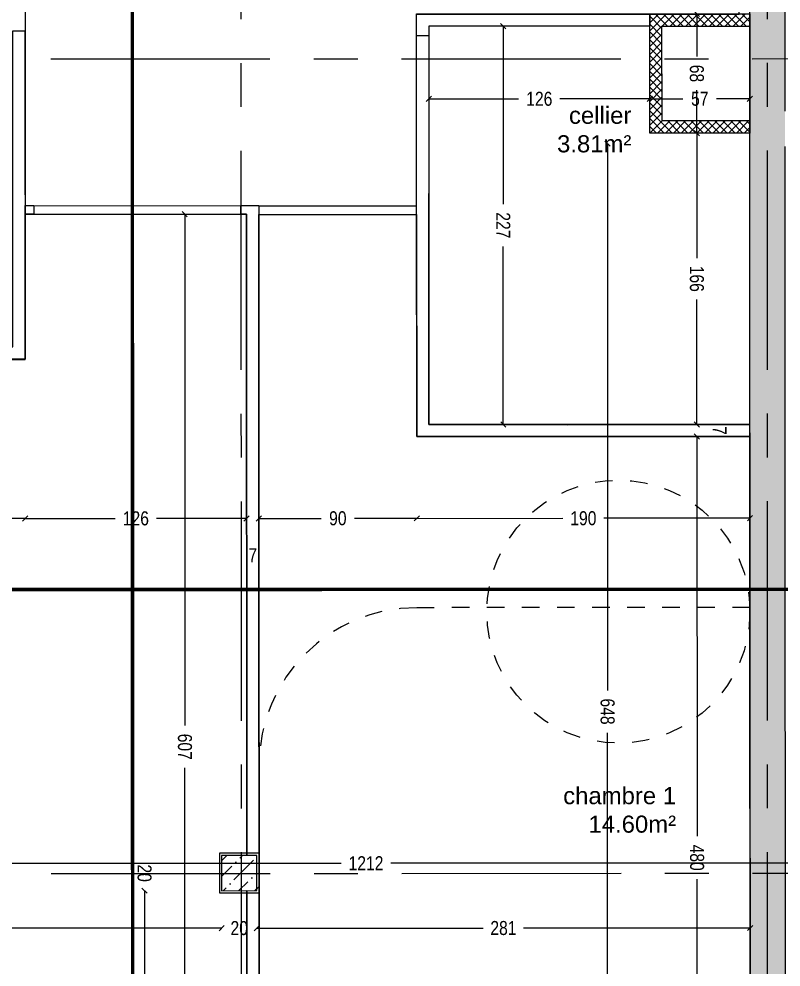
# Model space of a CAD drawing. Header units: millimetres. Extents: x -11.2 to 20.6, y -11.4 to 6.8.
# Drawn here: x -4.27 to 0.08, y -5.18 to 0.23 of the extents above; entities that cross this region are included whole.
import ezdxf

# ---------------------------------------------------------------- set-up
doc = ezdxf.new("R2010")
doc.units = ezdxf.units.MM
doc.linetypes.add('AXESx2', pattern=[4, 2.5, -0.5, 0.5, -0.5])
doc.linetypes.add('INTERROMPU', pattern=[0.75, 0.5, -0.25])
doc.layers.get('Defpoints').update_dxf_attribs({"color": 1})
for name, color, linetype in [('01_AH_Coupes', 195, 'AXESx2'), ("02_AH_Files d'axes", 147, 'AXESx2'), ('02_AH_Structure Béton', 10, 'Continuous'), ('02_AH_Structure Béton_H', 11, 'Continuous'), ('04_AH_Cloisons', 150, 'Continuous'), ('04_AH_Cloisons_H', 153, 'Continuous'), ('07_AH_Côtes 50e', 7, 'Continuous'), ('07_AH_Perso-Symboles-...', 8, 'Continuous'), ('07_AH_Textes 50e', 7, 'Continuous')]:
    doc.layers.add(name, color=color, linetype=linetype)
doc.layers.add('07_AH_SHAB', color=130, linetype='Continuous', plot=False)
doc.styles.add('ARIAL', font='arial.ttf', dxfattribs={"width": 0.8})
doc.styles.add('Texte 50', font='arial.ttf', dxfattribs={"height": 0.075})
doc.dimstyles.new('B+B_50', dxfattribs={"dimscale": 0, "dimtxt": 0.08, "dimasz": 0.03, "dimexe": 0.015, "dimexo": 0.03, "dimgap": 0.05, "dimtad": 0, "dimdec": 0, "dimlfac": 100, "dimdsep": 46, "dimtxsty": 'ARIAL', "dimblk": 'OBLIQUE', "dimcen": 0, "dimse1": 1, "dimse2": 1, "dimadec": 0, "dimazin": 0, "dimtp": 5, "dimtm": 2, "dimtfac": 1, "dimtdec": 0, "dimtofl": 0, "dimtmove": 2, "dimatfit": 3, "dimldrblk": 'OBLIQUE', "dimfxl": 1, "dimtolj": 1, "dimarcsym": 0})
pattern_1 = [(45.0186991, (-4278.322744, -90.391835), (0.03363566, 0.1234895056), [0.15875, -0.03175, 0, -0.03175])]

# ---------------------------------------------------------------- blocks, each defined once
blk = doc.blocks.new('_Oblique')
at = {"color": 0, "linetype": 'ByBlock', "lineweight": -2}
blk.add_line((-0.5, -0.5), (0.5, 0.5), dxfattribs=at)
blk = doc.blocks.new('*D349')
at = {"layer": '07_AH_Côtes 50e', "color": 0, "lineweight": -2, "transparency": 16777216}
for p, q in [((-0.7974, -7.8746), (0.0357, -7.8743)), ((1.104, -7.874), (0.2709, -7.8742))]:
    blk.add_line(p, q, dxfattribs=at)
at = {"layer": 'Defpoints', "color": 0, "transparency": 16777216}
for p in [(1.0999, 4.6462), (-0.7975, -7.4395), (1.104, -7.874)]:
    blk.add_point(p, dxfattribs=at)
at = {"layer": '07_AH_Côtes 50e', "color": 0, "lineweight": -2, "transparency": 16777216, "xscale": 0.03, "yscale": 0.03, "zscale": 0.03}
for p, rotation in [((-0.7974, -7.8746), 180.0186991388701), ((1.104, -7.874), 0.01869913887016166)]:
    blk.add_blockref('_Oblique', p, dxfattribs=dict(at, rotation=rotation))
at = {"layer": '07_AH_Côtes 50e', "color": 0, "transparency": 16777216, "insert": (0.1533, -7.8743), "char_height": 0.08, "attachment_point": 5, "rotation": 0.0187, "style": 'ARIAL'}
blk.add_mtext('\\A1;190', dxfattribs=at)
blk = doc.blocks.new('*D496')
at = {"layer": '07_AH_Côtes 50e', "color": 0, "lineweight": -2, "transparency": 16777216}
for p, q in [((-0.9122, -0.4847), (-0.9112, -3.602)), ((-0.9101, -6.9612), (-0.9111, -3.8439))]:
    blk.add_line(p, q, dxfattribs=at)
at = {"layer": 'Defpoints', "color": 0, "transparency": 16777216}
for p in [(8.6015, -0.4815), (-0.9101, -6.9612), (-0.0977, -6.9609)]:
    blk.add_point(p, dxfattribs=at)
at = {"layer": '07_AH_Côtes 50e', "color": 0, "lineweight": -2, "transparency": 16777216, "xscale": 0.03, "yscale": 0.03, "zscale": 0.03}
for p, rotation in [((-0.9122, -0.4847), 90.01869913888217), ((-0.9101, -6.9612), 270.0186991388822)]:
    blk.add_blockref('_Oblique', p, dxfattribs=dict(at, rotation=rotation))
at = {"layer": '07_AH_Côtes 50e', "color": 0, "transparency": 16777216, "insert": (-0.9112, -3.7229), "char_height": 0.08, "attachment_point": 5, "rotation": 270.0187, "style": 'ARIAL'}
blk.add_mtext('\\A1;648', dxfattribs=at)
blk = doc.blocks.new('*D516')
at = {"layer": '07_AH_Côtes 50e', "color": 0, "lineweight": -2, "transparency": 16777216}
for p, q in [((-8.3484, -4.5895), (-2.4307, -4.5876)), ((3.7713, -4.5856), (-2.1463, -4.5875))]:
    blk.add_line(p, q, dxfattribs=at)
at = {"layer": 'Defpoints', "color": 0, "transparency": 16777216}
for p in [(3.7713, -4.5856), (-8.3483, -4.9096), (3.7714, -4.9057)]:
    blk.add_point(p, dxfattribs=at)
at = {"layer": '07_AH_Côtes 50e', "color": 0, "lineweight": -2, "transparency": 16777216, "xscale": 0.03, "yscale": 0.03, "zscale": 0.03}
for p, rotation in [((-8.3484, -4.5895), 180.0186991388701), ((3.7713, -4.5856), 0.01869913887016166)]:
    blk.add_blockref('_Oblique', p, dxfattribs=dict(at, rotation=rotation))
at = {"layer": '07_AH_Côtes 50e', "color": 0, "transparency": 16777216, "insert": (-2.2885, -4.5876), "char_height": 0.08, "attachment_point": 5, "rotation": 0.0187, "style": 'ARIAL'}
blk.add_mtext('\\A1;1212', dxfattribs=at)
blk = doc.blocks.new('*D435')
at = {"layer": '07_AH_Côtes 50e', "color": 0, "lineweight": -2, "transparency": 16777216}
for p, q in [((-0.6707, -0.229), (-0.4812, -0.2289)), ((-0.0999, -0.2288), (-0.2895, -0.2288))]:
    blk.add_line(p, q, dxfattribs=at)
at = {"layer": 'Defpoints', "color": 0, "transparency": 16777216}
for p in [(-0.6707, -0.229), (-0.6707, -0.4244), (-0.0999, -0.4242)]:
    blk.add_point(p, dxfattribs=at)
at = {"layer": '07_AH_Côtes 50e', "color": 0, "lineweight": -2, "transparency": 16777216, "xscale": 0.03, "yscale": 0.03, "zscale": 0.03}
for p, rotation in [((-0.6707, -0.229), 180.0186991388701), ((-0.0999, -0.2288), 0.01869913887019514)]:
    blk.add_blockref('_Oblique', p, dxfattribs=dict(at, rotation=rotation))
at = {"layer": '07_AH_Côtes 50e', "color": 0, "transparency": 16777216, "insert": (-0.3853, -0.2289), "char_height": 0.08, "attachment_point": 5, "rotation": 0.0187, "style": 'ARIAL'}
blk.add_mtext('\\A1;57', dxfattribs=at)
blk = doc.blocks.new('*D436')
at = {"layer": '07_AH_Côtes 50e', "color": 0, "lineweight": -2, "transparency": 16777216}
for p, q in [((-1.93, -0.2294), (-1.4181, -0.2292)), ((-0.6707, -0.229), (-1.1827, -0.2291))]:
    blk.add_line(p, q, dxfattribs=at)
at = {"layer": 'Defpoints', "color": 0, "transparency": 16777216}
for p in [(-1.9302, 0.1851), (-1.93, -0.2294), (-0.6707, -0.4244)]:
    blk.add_point(p, dxfattribs=at)
at = {"layer": '07_AH_Côtes 50e', "color": 0, "lineweight": -2, "transparency": 16777216, "xscale": 0.03, "yscale": 0.03, "zscale": 0.03}
for p, rotation in [((-1.93, -0.2294), 180.0186991388701), ((-0.6707, -0.229), 0.01869913887019514)]:
    blk.add_blockref('_Oblique', p, dxfattribs=dict(at, rotation=rotation))
at = {"layer": '07_AH_Côtes 50e', "color": 0, "transparency": 16777216, "insert": (-1.3004, -0.2292), "char_height": 0.08, "attachment_point": 5, "rotation": 0.0187, "style": 'ARIAL'}
blk.add_mtext('\\A1;126', dxfattribs=at)
blk = doc.blocks.new('*D437')
at = {"layer": '07_AH_Côtes 50e', "color": 0, "lineweight": -2, "transparency": 16777216}
for p, q in [((-1.9991, -2.6213), (-1.1667, -2.621)), ((-0.0991, -2.6207), (-0.9316, -2.6209))]:
    blk.add_line(p, q, dxfattribs=at)
at = {"layer": 'Defpoints', "color": 0, "transparency": 16777216}
for p in [(-1.9993, -2.1552), (-0.0993, -2.1544), (-1.9991, -2.6213)]:
    blk.add_point(p, dxfattribs=at)
at = {"layer": '07_AH_Côtes 50e', "color": 0, "lineweight": -2, "transparency": 16777216, "xscale": 0.03, "yscale": 0.03, "zscale": 0.03}
for p, rotation in [((-1.9991, -2.6213), 180.0186991388701), ((-0.0991, -2.6207), 0.01869913887019514)]:
    blk.add_blockref('_Oblique', p, dxfattribs=dict(at, rotation=rotation))
at = {"layer": '07_AH_Côtes 50e', "color": 0, "transparency": 16777216, "insert": (-1.0491, -2.621), "char_height": 0.08, "attachment_point": 5, "rotation": 0.0187, "style": 'ARIAL'}
blk.add_mtext('\\A1;190', dxfattribs=at)
blk = doc.blocks.new('*D438')
at = {"layer": '07_AH_Côtes 50e', "color": 0, "lineweight": -2, "transparency": 16777216}
for p, q in [((-2.8991, -2.6216), (-2.5449, -2.6215)), ((-1.9991, -2.6213), (-2.3534, -2.6214))]:
    blk.add_line(p, q, dxfattribs=at)
at = {"layer": 'Defpoints', "color": 0, "transparency": 16777216}
for p in [(-2.8994, -1.9699), (-1.9993, -2.1552), (-2.8991, -2.6216)]:
    blk.add_point(p, dxfattribs=at)
at = {"layer": '07_AH_Côtes 50e', "color": 0, "lineweight": -2, "transparency": 16777216, "xscale": 0.03, "yscale": 0.03, "zscale": 0.03}
for p, rotation in [((-2.8991, -2.6216), 180.0186991388701), ((-1.9991, -2.6213), 0.01869913887019514)]:
    blk.add_blockref('_Oblique', p, dxfattribs=dict(at, rotation=rotation))
at = {"layer": '07_AH_Côtes 50e', "color": 0, "transparency": 16777216, "insert": (-2.4491, -2.6214), "char_height": 0.08, "attachment_point": 5, "rotation": 0.0187, "style": 'ARIAL'}
blk.add_mtext('\\A1;90', dxfattribs=at)
blk = doc.blocks.new('*D439')
at = {"layer": 'Defpoints', "color": 0, "transparency": 16777216}
for p in [(-2.8994, -1.9699), (-2.9693, -2.2892), (-2.9691, -2.6216)]:
    blk.add_point(p, dxfattribs=at)
at = {"layer": '07_AH_Côtes 50e', "color": 0, "transparency": 16777216, "insert": (-2.9341, -2.8316), "char_height": 0.08, "attachment_point": 5, "rotation": 0.0187, "style": 'ARIAL'}
blk.add_mtext('\\A1;7', dxfattribs=at)
blk = doc.blocks.new('*D440')
at = {"layer": '07_AH_Côtes 50e', "color": 0, "lineweight": -2, "transparency": 16777216}
for p, q in [((-4.232, -2.622), (-3.7182, -2.6219)), ((-2.9691, -2.6216), (-3.4829, -2.6218))]:
    blk.add_line(p, q, dxfattribs=at)
at = {"layer": 'Defpoints', "color": 0, "transparency": 16777216}
for p in [(-4.2323, -1.7131), (-2.9693, -2.2892), (-4.232, -2.622)]:
    blk.add_point(p, dxfattribs=at)
at = {"layer": '07_AH_Côtes 50e', "color": 0, "lineweight": -2, "transparency": 16777216, "xscale": 0.03, "yscale": 0.03, "zscale": 0.03}
for p, rotation in [((-4.232, -2.622), 180.0186991388701), ((-2.9691, -2.6216), 0.01869913887019514)]:
    blk.add_blockref('_Oblique', p, dxfattribs=dict(at, rotation=rotation))
at = {"layer": '07_AH_Côtes 50e', "color": 0, "transparency": 16777216, "insert": (-3.6006, -2.6218), "char_height": 0.08, "attachment_point": 5, "rotation": 0.0187, "style": 'ARIAL'}
blk.add_mtext('\\A1;126', dxfattribs=at)
blk = doc.blocks.new('*D441')
at = {"layer": '07_AH_Côtes 50e', "color": 0, "lineweight": -2, "transparency": 16777216}
for p, q in [((-7.6583, -2.6231), (-6.0658, -2.6226)), ((-4.232, -2.622), (-5.8244, -2.6225))]:
    blk.add_line(p, q, dxfattribs=at)
at = {"layer": 'Defpoints', "color": 0, "transparency": 16777216}
for p in [(-4.2323, -1.7131), (-7.6583, -2.4049), (-7.6583, -2.6231)]:
    blk.add_point(p, dxfattribs=at)
at = {"layer": '07_AH_Côtes 50e', "color": 0, "lineweight": -2, "transparency": 16777216, "xscale": 0.03, "yscale": 0.03, "zscale": 0.03}
for p, rotation in [((-7.6583, -2.6231), 180.0186991388701), ((-4.232, -2.622), 0.01869913887019514)]:
    blk.add_blockref('_Oblique', p, dxfattribs=dict(at, rotation=rotation))
at = {"layer": '07_AH_Côtes 50e', "color": 0, "transparency": 16777216, "insert": (-5.9451, -2.6226), "char_height": 0.08, "attachment_point": 5, "rotation": 0.0187, "style": 'ARIAL'}
blk.add_mtext('\\A1;343', dxfattribs=at)
blk = doc.blocks.new('*D357')
at = {"layer": '07_AH_Côtes 50e', "color": 0, "lineweight": -2, "transparency": 16777216}
for p, q in [((-7.6264, -4.9597), (-5.4906, -4.959)), ((-3.1114, -4.9582), (-5.2472, -4.9589))]:
    blk.add_line(p, q, dxfattribs=at)
at = {"layer": 'Defpoints', "color": 0, "transparency": 16777216}
for p in [(-7.6265, -4.7457), (-3.1115, -4.7443), (-3.1114, -4.9582)]:
    blk.add_point(p, dxfattribs=at)
at = {"layer": '07_AH_Côtes 50e', "color": 0, "lineweight": -2, "transparency": 16777216, "xscale": 0.03, "yscale": 0.03, "zscale": 0.03}
for p, rotation in [((-7.6264, -4.9597), 180.0186991388701), ((-3.1114, -4.9582), 0.01869913887016166)]:
    blk.add_blockref('_Oblique', p, dxfattribs=dict(at, rotation=rotation))
at = {"layer": '07_AH_Côtes 50e', "color": 0, "transparency": 16777216, "insert": (-5.3689, -4.9589), "char_height": 0.08, "attachment_point": 5, "rotation": 0.0187, "style": 'ARIAL'}
blk.add_mtext('\\A1;452', dxfattribs=at)
blk = doc.blocks.new('*D358')
at = {"layer": 'Defpoints', "color": 0, "transparency": 16777216}
for p in [(-3.1115, -4.7443), (-2.9115, -4.7442), (-2.9114, -4.9581)]:
    blk.add_point(p, dxfattribs=at)
at = {"layer": '07_AH_Côtes 50e', "color": 0, "transparency": 16777216, "insert": (-3.0114, -4.9582), "char_height": 0.08, "attachment_point": 5, "rotation": 0.0187, "style": 'ARIAL'}
blk.add_mtext('\\A1;20', dxfattribs=at)
blk = doc.blocks.new('*D443')
at = {"layer": '07_AH_Côtes 50e', "color": 0, "lineweight": -2, "transparency": 16777216}
for p, q in [((-2.9114, -4.9581), (-1.62, -4.9577)), ((-0.0984, -4.9572), (-1.3898, -4.9576))]:
    blk.add_line(p, q, dxfattribs=at)
at = {"layer": 'Defpoints', "color": 0, "transparency": 16777216}
for p in [(-0.0986, -4.3443), (-2.9115, -4.7442), (-0.0984, -4.9572)]:
    blk.add_point(p, dxfattribs=at)
at = {"layer": '07_AH_Côtes 50e', "color": 0, "lineweight": -2, "transparency": 16777216, "xscale": 0.03, "yscale": 0.03, "zscale": 0.03}
for p, rotation in [((-2.9114, -4.9581), 180.0186991388701), ((-0.0984, -4.9572), 0.01869913887016166)]:
    blk.add_blockref('_Oblique', p, dxfattribs=dict(at, rotation=rotation))
at = {"layer": '07_AH_Côtes 50e', "color": 0, "transparency": 16777216, "insert": (-1.5049, -4.9577), "char_height": 0.08, "attachment_point": 5, "rotation": 0.0187, "style": 'ARIAL'}
blk.add_mtext('\\A1;281', dxfattribs=at)
blk = doc.blocks.new('*D455')
at = {"layer": '07_AH_Côtes 50e', "color": 0, "lineweight": -2, "transparency": 16777216}
for p, q in [((-0.4027, 0.2557), (-0.4026, 0.0117)), ((-0.4024, -0.4243), (-0.4025, -0.1804))]:
    blk.add_line(p, q, dxfattribs=at)
at = {"layer": 'Defpoints', "color": 0, "transparency": 16777216}
for p in [(-0.5294, 0.2556), (-0.4024, -0.4243), (-0.4024, -0.4243)]:
    blk.add_point(p, dxfattribs=at)
at = {"layer": '07_AH_Côtes 50e', "color": 0, "lineweight": -2, "transparency": 16777216, "xscale": 0.03, "yscale": 0.03, "zscale": 0.03}
for p, rotation in [((-0.4027, 0.2557), 90.01869913888217), ((-0.4024, -0.4243), 270.0186991388822)]:
    blk.add_blockref('_Oblique', p, dxfattribs=dict(at, rotation=rotation))
at = {"layer": '07_AH_Côtes 50e', "color": 0, "transparency": 16777216, "insert": (-0.4025, -0.0843), "char_height": 0.08, "attachment_point": 5, "rotation": 270.0187, "style": 'ARIAL'}
blk.add_mtext('\\A1;68', dxfattribs=at)
blk = doc.blocks.new('*D456')
at = {"layer": '07_AH_Côtes 50e', "color": 0, "lineweight": -2, "transparency": 16777216}
for p, q in [((-0.4024, -0.4243), (-0.4022, -1.1375)), ((-0.4019, -2.086), (-0.4021, -1.3728))]:
    blk.add_line(p, q, dxfattribs=at)
at = {"layer": 'Defpoints', "color": 0, "transparency": 16777216}
for p in [(-0.4024, -0.4243), (-0.4019, -2.086), (-0.4019, -2.086)]:
    blk.add_point(p, dxfattribs=at)
at = {"layer": '07_AH_Côtes 50e', "color": 0, "lineweight": -2, "transparency": 16777216, "xscale": 0.03, "yscale": 0.03, "zscale": 0.03}
for p, rotation in [((-0.4024, -0.4243), 90.01869913888217), ((-0.4019, -2.086), 270.0186991388822)]:
    blk.add_blockref('_Oblique', p, dxfattribs=dict(at, rotation=rotation))
at = {"layer": '07_AH_Côtes 50e', "color": 0, "transparency": 16777216, "insert": (-0.4022, -1.2552), "char_height": 0.08, "attachment_point": 5, "rotation": 270.0187, "style": 'ARIAL'}
blk.add_mtext('\\A1;166', dxfattribs=at)
blk = doc.blocks.new('*D457')
at = {"layer": 'Defpoints', "color": 0, "transparency": 16777216}
for p in [(-0.4019, -2.086), (-0.4019, -2.1545), (-0.4019, -2.1545)]:
    blk.add_point(p, dxfattribs=at)
at = {"layer": '07_AH_Côtes 50e', "color": 0, "transparency": 16777216, "insert": (-0.2719, -2.1202), "char_height": 0.08, "attachment_point": 5, "rotation": 270.0187, "style": 'ARIAL'}
blk.add_mtext('\\A1;7', dxfattribs=at)
blk = doc.blocks.new('*D362')
at = {"layer": '07_AH_Côtes 50e', "color": 0, "lineweight": -2, "transparency": 16777216}
for p, q in [((-0.4019, -2.1545), (-0.4011, -4.4343)), ((-0.4003, -6.9578), (-0.401, -4.6781))]:
    blk.add_line(p, q, dxfattribs=at)
at = {"layer": 'Defpoints', "color": 0, "transparency": 16777216}
for p in [(-0.4019, -2.1545), (-0.7977, -6.9579), (-0.4003, -6.9578)]:
    blk.add_point(p, dxfattribs=at)
at = {"layer": '07_AH_Côtes 50e', "color": 0, "lineweight": -2, "transparency": 16777216, "xscale": 0.03, "yscale": 0.03, "zscale": 0.03}
for p, rotation in [((-0.4019, -2.1545), 90.01869913888217), ((-0.4003, -6.9578), 270.0186991388822)]:
    blk.add_blockref('_Oblique', p, dxfattribs=dict(at, rotation=rotation))
at = {"layer": '07_AH_Côtes 50e', "color": 0, "transparency": 16777216, "insert": (-0.4011, -4.5562), "char_height": 0.08, "attachment_point": 5, "rotation": 270.0187, "style": 'ARIAL'}
blk.add_mtext('\\A1;480', dxfattribs=at)
blk = doc.blocks.new('*D369')
at = {"layer": '07_AH_Côtes 50e', "color": 0, "lineweight": -2, "transparency": 16777216}
for p, q in [((-3.3223, -0.887), (-3.3213, -3.8028)), ((-3.3203, -6.9604), (-3.3212, -4.0446))]:
    blk.add_line(p, q, dxfattribs=at)
at = {"layer": 'Defpoints', "color": 0, "transparency": 16777216}
for p in [(-3.3223, -0.887), (-2.9697, -0.8869), (-2.9677, -6.9603)]:
    blk.add_point(p, dxfattribs=at)
at = {"layer": '07_AH_Côtes 50e', "color": 0, "lineweight": -2, "transparency": 16777216, "xscale": 0.03, "yscale": 0.03, "zscale": 0.03}
for p, rotation in [((-3.3223, -0.887), 90.01869913888217), ((-3.3203, -6.9604), 270.0186991388822)]:
    blk.add_blockref('_Oblique', p, dxfattribs=dict(at, rotation=rotation))
at = {"layer": '07_AH_Côtes 50e', "color": 0, "transparency": 16777216, "insert": (-3.3213, -3.9237), "char_height": 0.08, "attachment_point": 5, "rotation": 270.0187, "style": 'ARIAL'}
blk.add_mtext('\\A1;607', dxfattribs=at)
blk = doc.blocks.new('*D464')
at = {"layer": '07_AH_Côtes 50e', "color": 0, "lineweight": -2, "transparency": 16777216}
for p, q in [((-3.5516, -4.7444), (-3.5513, -5.7315)), ((-3.5509, -6.9605), (-3.5512, -5.9734))]:
    blk.add_line(p, q, dxfattribs=at)
at = {"layer": 'Defpoints', "color": 0, "transparency": 16777216}
for p in [(-3.5516, -4.7444), (-2.9685, -4.7442), (-2.9677, -6.9603)]:
    blk.add_point(p, dxfattribs=at)
at = {"layer": '07_AH_Côtes 50e', "color": 0, "lineweight": -2, "transparency": 16777216, "xscale": 0.03, "yscale": 0.03, "zscale": 0.03}
for p, rotation in [((-3.5516, -4.7444), 90.01869913888217), ((-3.5509, -6.9605), 270.0186991388822)]:
    blk.add_blockref('_Oblique', p, dxfattribs=dict(at, rotation=rotation))
at = {"layer": '07_AH_Côtes 50e', "color": 0, "transparency": 16777216, "insert": (-3.5513, -5.8524), "char_height": 0.08, "attachment_point": 5, "rotation": 270.0187, "style": 'ARIAL'}
blk.add_mtext('\\A1;222', dxfattribs=at)
blk = doc.blocks.new('*D465')
at = {"layer": 'Defpoints', "color": 0, "transparency": 16777216}
for p in [(-3.5517, -4.5444), (-3.0629, -4.5442), (-2.9685, -4.7442)]:
    blk.add_point(p, dxfattribs=at)
at = {"layer": '07_AH_Côtes 50e', "color": 0, "transparency": 16777216, "insert": (-3.5517, -4.6444), "char_height": 0.08, "attachment_point": 5, "rotation": 270.0187, "style": 'ARIAL'}
blk.add_mtext('\\A1;20', dxfattribs=at)
blk = doc.blocks.new('*D466')
at = {"layer": '07_AH_Côtes 50e', "color": 0, "lineweight": -2, "transparency": 16777216}
for p, q in [((-1.5063, 0.1853), (-1.506, -0.8293)), ((-1.5056, -2.0863), (-1.5059, -1.0718))]:
    blk.add_line(p, q, dxfattribs=at)
at = {"layer": 'Defpoints', "color": 0, "transparency": 16777216}
for p in [(-1.5199, 0.1853), (-1.5063, 0.1853), (-1.5191, -2.0864)]:
    blk.add_point(p, dxfattribs=at)
at = {"layer": '07_AH_Côtes 50e', "color": 0, "lineweight": -2, "transparency": 16777216, "xscale": 0.03, "yscale": 0.03, "zscale": 0.03}
for p, rotation in [((-1.5063, 0.1853), 90.01869913888217), ((-1.5056, -2.0863), 270.0186991388822)]:
    blk.add_blockref('_Oblique', p, dxfattribs=dict(at, rotation=rotation))
at = {"layer": '07_AH_Côtes 50e', "color": 0, "transparency": 16777216, "insert": (-1.5059, -0.9505), "char_height": 0.08, "attachment_point": 5, "rotation": 270.0187, "style": 'ARIAL'}
blk.add_mtext('\\A1;227', dxfattribs=at)

msp = doc.modelspace()

# ---------------------------------------------------------------- hatches: boundary and pattern name
at = {"layer": '02_AH_Structure Béton_H'}
h = msp.add_hatch(dxfattribs=at)
h.set_pattern_fill('ANSI36', color=256, scale=0.02, angle=0.0187)
h.set_pattern_definition(pattern_1)
edge = h.paths.add_edge_path()
edge.add_line((0.1002, -0.5), (0.1023, -7.1709))
edge.add_line((0.1023, -7.1709), (-0.0977, -7.1709))
edge.add_line((-0.0977, -7.1709), (-0.1014, 4.4058))
edge.add_line((-0.1014, 4.4058), (0.0986, 4.4059))
edge.add_line((0.0986, 4.4059), (0.1001, -0.3))
h = msp.add_hatch(dxfattribs=at)
h.set_pattern_fill('ANSI36', color=256, scale=0.02, angle=0.0187)
h.set_pattern_definition(pattern_1)
h.paths.add_polyline_path([(-5.9239, 1.6941), (-6.0239, 1.694), (-6.0238, 1.498), (-5.9238, 1.4981)])
h.paths.add_polyline_path([(-6.1238, 1.498), (-6.0238, 1.498), (-6.0239, 1.694), (-6.1239, 1.694)])
h.paths.add_polyline_path([(-6.1237, 1.127), (-6.0237, 1.127), (-6.0238, 1.498), (-6.1238, 1.498)])
h.paths.add_polyline_path([(-6.0237, 1.127), (-5.9237, 1.1271), (-5.9238, 1.4981), (-6.0238, 1.498)])
h.paths.add_polyline_path([(-3.0985, -4.6458), (-2.9985, -4.6458), (-2.9985, -4.5458), (-3.0985, -4.5458)], flags=17)
h.paths.add_polyline_path([(-2.9485, -4.5458), (-2.9985, -4.5458), (-2.9985, -4.6458), (-2.9485, -4.6458)], flags=16)
h.paths.add_polyline_path([(-2.9485, -4.6458), (-2.8985, -4.6458), (-2.8985, -4.5458), (-2.9485, -4.5458)], flags=16)
h.paths.add_polyline_path([(-2.8985, -4.5458), (-3.0985, -4.5458), (-3.0985, -4.7458), (-2.8985, -4.7458)])
h.paths.add_polyline_path([(-2.9985, -4.7458), (-2.9485, -4.7458), (-2.9485, -4.6458), (-2.9985, -4.6458)], flags=17)
h.paths.add_polyline_path([(-3.0985, -4.7458), (-2.9985, -4.7458), (-2.9985, -4.6458), (-3.0985, -4.6458)], flags=17)
h = msp.add_hatch(dxfattribs=at)
h.set_pattern_fill('ANSI36', color=256, scale=0.02, angle=0.0187)
h.set_pattern_definition(pattern_1)
h.paths.add_polyline_path([(-2.9115, -4.7442), (-3.1115, -4.7443), (-3.1115, -4.5458), (-2.9115, -4.5458)])
at = {"layer": '04_AH_Cloisons_H'}
h = msp.add_hatch(dxfattribs=at)
h.set_pattern_fill('ANSI37', color=256, scale=0.01, angle=0.0187)
h.set_pattern_definition([(45.0186991, (-4278.322744, -90.391835), (-0.02245796613, 0.02244331208), []), (135.0186991, (-4278.322744, -90.391835), (-0.02244331208, -0.02245796613), [])])
h.paths.add_polyline_path([(-0.6709, 0.2556), (-0.1001, 0.2558), (-0.0999, -0.4242), (-0.6707, -0.4244)])
h.paths.add_polyline_path([(-0.6009, 0.1856), (-0.1001, 0.1858), (-0.0999, -0.3542), (-0.6007, -0.3544)], flags=16)

# ---------------------------------------------------------------- linework, layer by layer
at = {"layer": '01_AH_Coupes', "const_width": 0.02}
for points in [[(-1.9811, 6.3764), (-1.2635, 6.0505), (-1.9045, 6.0503), (-1.9032, 1.9339), (-3.6215, 1.9334), (-3.6172, -11.0653), (-2.5061, -11.0649), (-3.2235, -11.3913)], [(-11.2334, -2.6356), (-10.9074, -1.9181), (-10.9071, -3.0292), (20.2675, -3.019), (20.2672, -1.9079), (20.5936, -2.6252)]]:
    msp.add_lwpolyline(points, dxfattribs=at)
at = {"layer": "02_AH_Files d'axes", "ltscale": 0.5}
for p, q in [((-2.9968, -9.775), (-3.0021, 6.3289)), ((0.0032, -9.774), (-0.0021, 6.3299)), ((-10.0859, -0.0033), (20.1801, 0.0066)), ((-10.0844, -4.6481), (20.1816, -4.6382))]:
    msp.add_line(p, q, dxfattribs=at)
at = {"layer": '02_AH_Structure Béton'}
msp.add_lwpolyline([(0.1002, -0.5), (0.1023, -7.1709), (-0.0977, -7.1709), (-0.1014, 4.4058), (0.0986, 4.4059), (0.1001, -0.3)], dxfattribs=at)
msp.add_lwpolyline([(-3.1115, -4.7443), (-2.9115, -4.7442), (-2.9115, -4.5442), (-3.1115, -4.5443)], close=True, dxfattribs=at)
at = {"layer": '04_AH_Cloisons'}
for points in [[(-2.0002, 0.193), (-2.0002, 0.2051), (-2.0002, 0.2551), (-0.6709, 0.2556), (-0.6709, 0.1856), (-1.9302, 0.1851)], [(-1.9302, 0.1851), (-1.9302, 0.131), (-2.0002, 0.1309), (-2.0002, 0.2552), (-1.9302, 0.2552), (-1.9302, 0.2551)], [(-4.764, -1.6432), (-4.3023, -1.6431), (-4.3029, 0.1592), (-4.2329, 0.1592), (-4.2323, -1.7131), (-4.714, -1.7132)], [(-0.0993, -2.1544), (-1.9993, -2.155), (-1.9999, -0.7691)], [(-0.0993, -2.0859), (-1.9293, -2.0865), (-1.9297, -0.769)], [(-0.0993, -2.0859), (-1.9293, -2.0865), (-1.9297, -0.769)], [(-2.9685, -4.5442), (-2.9697, -0.8869), (-3.0026, -0.8869), (-3.0026, -0.8369), (-2.8997, -0.8368), (-2.8977, -6.9603), (-2.9677, -6.9603), (-2.9685, -4.7442)], [(-0.0993, -2.1344), (-0.0993, -2.1544), (-1.9493, -2.155)]]:
    msp.add_lwpolyline(points, dxfattribs=at)
for points in [[(-0.6709, 0.2556), (-0.1001, 0.2558), (-0.0999, -0.4242), (-0.6707, -0.4244)], [(-0.6009, 0.1856), (-0.1001, 0.1858), (-0.0999, -0.3542), (-0.6007, -0.3544)], [(-4.1826, -0.8873), (-4.2326, -0.8873), (-4.2326, -0.8367), (-4.1826, -0.8367)], [(-3.1244, -4.7573), (-2.8984, -4.7572), (-2.8985, -4.5312), (-3.1245, -4.5313)]]:
    msp.add_lwpolyline(points, close=True, dxfattribs=at)
at = {"layer": '07_AH_Perso-Symboles-...', "linetype": 'INTERROMPU', "ltscale": 0.2}
for points in [[(-2.899, -3.0079), (-2.8984, -5.0079)], [(-0.099, -3.13), (-1.999, -3.1306)]]:
    msp.add_lwpolyline(points, dxfattribs=at)
msp.add_circle((-0.849, -3.1532), 0.75, dxfattribs=at)
msp.add_arc((-1.9987, -4.0306), 0.9, 90.0187, 180.0187, dxfattribs=at)
at = {"layer": '07_AH_SHAB'}
for points in [[(-4.2326, -0.8367), (-2.8997, -0.8389), (-2.8997, -0.8389), (-1.9998, -0.8387), (-2.0002, 0.2536), (-0.1601, 0.2542), (-0.1607, 2.2538), (-1.4464, 2.2534), (-1.4462, 1.5834), (-1.7662, 1.5833), (-1.7664, 2.2532), (-4.2336, 2.2524)], [(-1.9301, 0.185), (-1.9293, -2.0865), (-1.1409, -2.0878), (-1.1409, -2.0878), (-0.0993, -2.0859), (-0.0999, -0.4244), (-0.6707, -0.4243), (-0.6709, 0.1857)], [(-8.3477, -6.7037), (-8.3484, -4.5475), (-8.3477, -6.7037), (-8.3491, -2.4067), (-7.6583, -2.4065), (-7.6586, -1.7157), (-4.2323, -1.7146), (-4.2325, -0.8873), (-2.9697, -0.8869), (-2.9685, -4.5442), (-3.1115, -4.5458), (-3.1115, -4.7443), (-2.9685, -4.7442), (-2.9677, -6.9603), (-8.0952, -6.9601), (-8.0952, -6.7036)], [(-2.8977, -6.9616), (-2.8997, -0.8884), (-1.9997, -0.8881), (-1.9993, -2.155), (-0.9993, -2.1547), (-0.9993, -2.1547), (-0.0993, -2.1544), (-0.0977, -6.9607)]]:
    msp.add_lwpolyline(points, close=True, dxfattribs=at)

# ---------------------------------------------------------------- texts
at = {"layer": '07_AH_Textes 50e', "ltscale": 0.3, "char_height": 0.0975, "width": 2.6, "attachment_point": 3, "rotation": 0.0187, "style": 'Texte 50'}
for s, insert in [('cellier\\P3.81m²', (-0.7754, -0.274)), ('chambre 1\\P14.60m²', (-0.5206, -4.1536))]:
    msp.add_mtext(s, dxfattribs=dict(at, insert=insert))

# ---------------------------------------------------------------- dimensions: what is measured, and where the dimension line sits
at = {"layer": '07_AH_Côtes 50e'}
for base, p1, p2, angle, picture, middle in [((1.104, -7.874), (-0.7975, -7.4395), (1.0999, 4.6462), 0.0187, '*D349', (0.1533, -7.8743)), ((-0.4024, -0.4243), (-0.5294, 0.2556), (-0.4024, -0.4243), 90.0187, '*D455', (-0.4025, -0.0843)), ((-1.93, -0.2294), (-0.6707, -0.4244), (-1.9302, 0.1851), 0.0187, '*D436', (-1.3004, -0.2292)), ((-1.5063, 0.1853), (-1.5191, -2.0864), (-1.5199, 0.1853), 90.0187, '*D466', (-1.5059, -0.9505)), ((-0.6707, -0.229), (-0.0999, -0.4242), (-0.6707, -0.4244), 0.0187, '*D435', (-0.3853, -0.2289)), ((-0.4019, -2.086), (-0.4024, -0.4243), (-0.4019, -2.086), 90.0187, '*D456', (-0.4022, -1.2552)), ((-0.9101, -6.9612), (8.6015, -0.4815), (-0.0977, -6.9609), 90.0187, '*D496', (-0.9112, -3.7229)), ((-3.3223, -0.887), (-2.9677, -6.9603), (-2.9697, -0.8869), 90.0187, '*D369', (-3.3213, -3.9237)), ((-7.6583, -2.6231), (-4.2323, -1.7131), (-7.6583, -2.4049), 0.0187, '*D441', (-5.9451, -2.6226)), ((-4.232, -2.622), (-2.9693, -2.2892), (-4.2323, -1.7131), 0.0187, '*D440', (-3.6006, -2.6218)), ((-2.9691, -2.6216), (-2.8994, -1.9699), (-2.9693, -2.2892), 0.0187, '*D439', (-2.9341, -2.8316)), ((-2.8991, -2.6216), (-1.9993, -2.1552), (-2.8994, -1.9699), 0.0187, '*D438', (-2.4491, -2.6214)), ((-0.4019, -2.1545), (-0.4019, -2.086), (-0.4019, -2.1545), 90.0187, '*D457', (-0.2719, -2.1202)), ((-1.9991, -2.6213), (-0.0993, -2.1544), (-1.9993, -2.1552), 0.0187, '*D437', (-1.0491, -2.621)), ((-0.4003, -6.9578), (-0.4019, -2.1545), (-0.7977, -6.9579), 90.0187, '*D362', (-0.4011, -4.5562)), ((-0.0984, -4.9572), (-2.9115, -4.7442), (-0.0986, -4.3443), 0.0187, '*D443', (-1.5049, -4.9577)), ((3.7713, -4.5856), (-8.3483, -4.9096), (3.7714, -4.9057), 0.0187, '*D516', (-2.2885, -4.5876)), ((-3.5517, -4.5444), (-2.9685, -4.7442), (-3.0629, -4.5442), 90.0187, '*D465', (-3.5517, -4.6444)), ((-3.1114, -4.9582), (-7.6265, -4.7457), (-3.1115, -4.7443), 0.0187, '*D357', (-5.3689, -4.9589)), ((-3.5516, -4.7444), (-2.9677, -6.9603), (-2.9685, -4.7442), 90.0187, '*D464', (-3.5513, -5.8524)), ((-2.9114, -4.9581), (-3.1115, -4.7443), (-2.9115, -4.7442), 0.0187, '*D358', (-3.0114, -4.9582))]:
    dim = msp.add_linear_dim(base=base, p1=p1, p2=p2, angle=angle, dimstyle='B+B_50', override={"dimscale": 1}, dxfattribs=at)
    dim.commit()
    dim.dimension.update_dxf_attribs({"geometry": picture, "text_midpoint": middle})

doc.saveas('drawing.dxf')
